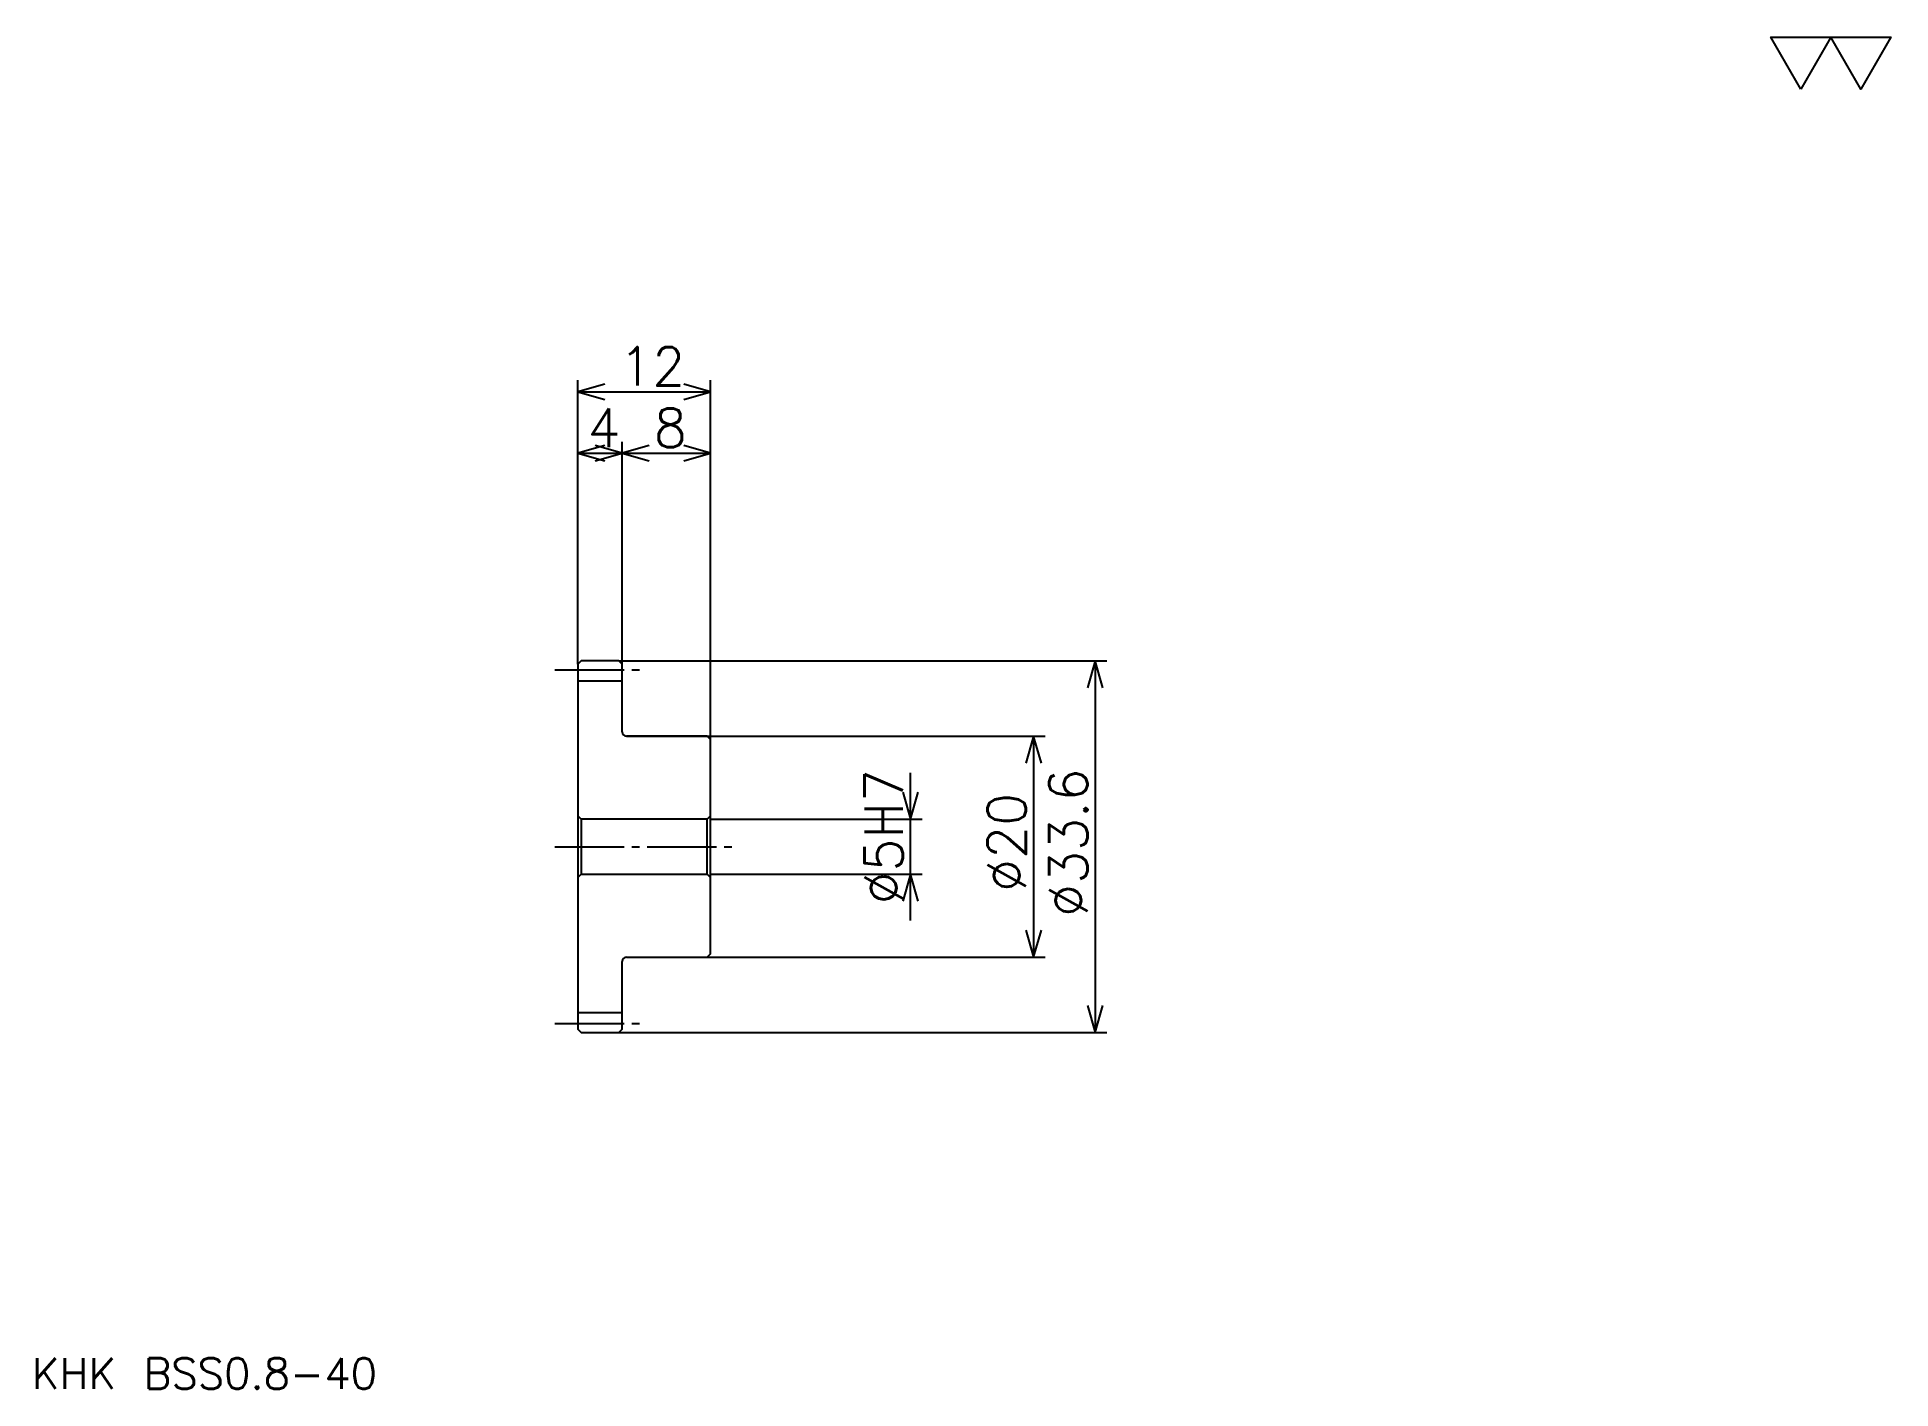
# Model space of a CAD drawing. Extents: x 7 to 175, y 8 to 130.
import ezdxf

# ---------------------------------------------------------------- set-up
doc = ezdxf.new("R2010")
doc.units = 0
doc.linetypes.add('DASHDOT', pattern=[8.347826, 6.26087, -0.695652, 0.695652, -0.695652])
doc.layers.get('0').update_dxf_attribs({"linetype": 'CONTINUOUS'})
doc.layers.add('DASHDOT', color=6, linetype='DASHDOT')
doc.styles.add('KANJI', font='TXT', dxfattribs={"bigfont": 'BIGFONT'})

msp = doc.modelspace()

# ---------------------------------------------------------------- linework, layer by layer
at = {"color": 5}
for p, q in [((56.347828, 73.495651), (56.347828, 98.886963)), ((56.347828, 97.843483), (68.347824, 97.843483)), ((68.347824, 73.495651), (68.347824, 98.886963)), ((56.347828, 92.278259), (60.347828, 92.278259)), ((60.347828, 73.495651), (60.347828, 93.321747)), ((60.347828, 92.278259), (68.347824, 92.278259)), ((56.347828, 73.195656), (56.347828, 73.495651)), ((60.047829, 73.495651), (68.347824, 73.495651)), ((60.347828, 73.195656), (60.347828, 73.495651)), ((68.347824, 73.495651), (104.17392, 73.495651)), ((68.347824, 66.395653), (68.347824, 73.495651)), ((103.130432, 73.495651), (103.130432, 39.895657)), ((60.747829, 66.695656), (68.347824, 66.695656)), ((68.347824, 66.695656), (98.608704, 66.695656)), ((97.565216, 66.695656), (97.565216, 46.695656)), ((86.434784, 50.021744), (86.434784, 63.369568)), ((68.347824, 59.195656), (87.478264, 59.195656)), ((68.347824, 54.195656), (87.478264, 54.195656)), ((60.747829, 46.695656), (68.347824, 46.695656)), ((68.347824, 46.695656), (98.608704, 46.695656)), ((60.047829, 39.895657), (68.347824, 39.895657)), ((68.347824, 39.895657), (104.17392, 39.895657))]:
    msp.add_line(p, q, dxfattribs=at)
at = {"color": 4}
for p, q in [((56.347828, 71.695656), (60.347828, 71.695656)), ((56.647827, 59.195656), (56.647827, 54.195656)), ((68.047829, 59.195656), (68.347824, 59.495655)), ((68.047829, 54.195656), (68.347824, 53.895657)), ((56.347828, 41.695656), (60.347828, 41.695656))]:
    msp.add_line(p, q, dxfattribs=at)
at = {"color": 7}
msp.add_lwpolyline([(166.956528, 125.217392), (164.243484, 129.919998), (175.095657, 129.919998), (172.382614, 125.217392), (169.669571, 129.919998), (166.956528, 125.217392)], dxfattribs=at)
at = {"color": 5}
for points in [[(58.782612, 98.539139), (56.347828, 97.843483), (58.782612, 97.147827)], [(65.913048, 97.147827), (68.347824, 97.843483), (65.913048, 98.539139)], [(58.782612, 92.973915), (56.347828, 92.278259), (58.782612, 91.582611)], [(57.913044, 91.582611), (60.347828, 92.278259), (57.913044, 92.973915)], [(62.782612, 92.973915), (60.347828, 92.278259), (62.782612, 91.582611)], [(65.913048, 91.582611), (68.347824, 92.278259), (65.913048, 92.973915)], [(103.826088, 71.060875), (103.130432, 73.495651), (102.434784, 71.060875)], [(98.260872, 64.260872), (97.565216, 66.695656), (96.869568, 64.260872)], [(85.739136, 61.63044), (86.434784, 59.195656), (87.130432, 61.63044)], [(87.130432, 51.760872), (86.434784, 54.195656), (85.739136, 51.760872)], [(96.869568, 49.13044), (97.565216, 46.695656), (98.260872, 49.13044)], [(102.434784, 42.330437), (103.130432, 39.895657), (103.826088, 42.330437)]]:
    msp.add_lwpolyline(points, dxfattribs=at)
at = {"color": 4}
for points in [[(60.347828, 67.095657), (60.347828, 73.195656), (60.047829, 73.495651), (56.647827, 73.495651), (56.347828, 73.195656), (56.347828, 53.895657)], [(60.747829, 46.695656), (68.047829, 46.695656), (68.347824, 46.995655), (68.347824, 66.395653), (68.047829, 66.695656), (60.747829, 66.695656)], [(56.347828, 53.895657), (56.647827, 54.195656), (68.047829, 54.195656), (68.047829, 59.195656), (56.647827, 59.195656), (56.347828, 59.495655)], [(56.347828, 53.895657), (56.347828, 40.195656), (56.647827, 39.895657), (60.047829, 39.895657), (60.347828, 40.195656), (60.347828, 46.295654)]]:
    msp.add_lwpolyline(points, dxfattribs=at)
for centre, start, end in [((60.747829, 67.095657), 180, 270), ((60.747829, 46.295654), 90, 180)]:
    msp.add_arc(centre, 0.4, start, end, dxfattribs=at)
at = {"layer": 'DASHDOT', "color": 7}
for p, q in [((54.260872, 72.695656), (62.434784, 72.695656)), ((54.260872, 56.695656), (70.434784, 56.695656)), ((54.260872, 40.695656), (62.434784, 40.695656))]:
    msp.add_line(p, q, dxfattribs=at)

# ---------------------------------------------------------------- texts
at = {"color": 7, "style": 'KANJI'}
for s, height, p in [('12', 3.478261, (60.08696, 98.400009)), ('4', 3.478261, (57.217392, 92.834785)), ('8', 3.478261, (63.217392, 92.834785)), ('KHK BSS0.8-40', 2.782609, (6.956522, 7.652174))]:
    msp.add_text(s, height=height, dxfattribs=at).set_placement(p)
for s, p in [('%%c5H7', (85.739136, 51.478264)), ('%%c33.6', (102.434784, 50.347832)), ('%%c20', (96.869568, 52.6087))]:
    msp.add_text(s, height=3.478261, rotation=90, dxfattribs=at).set_placement(p)

doc.saveas('drawing.dxf')
